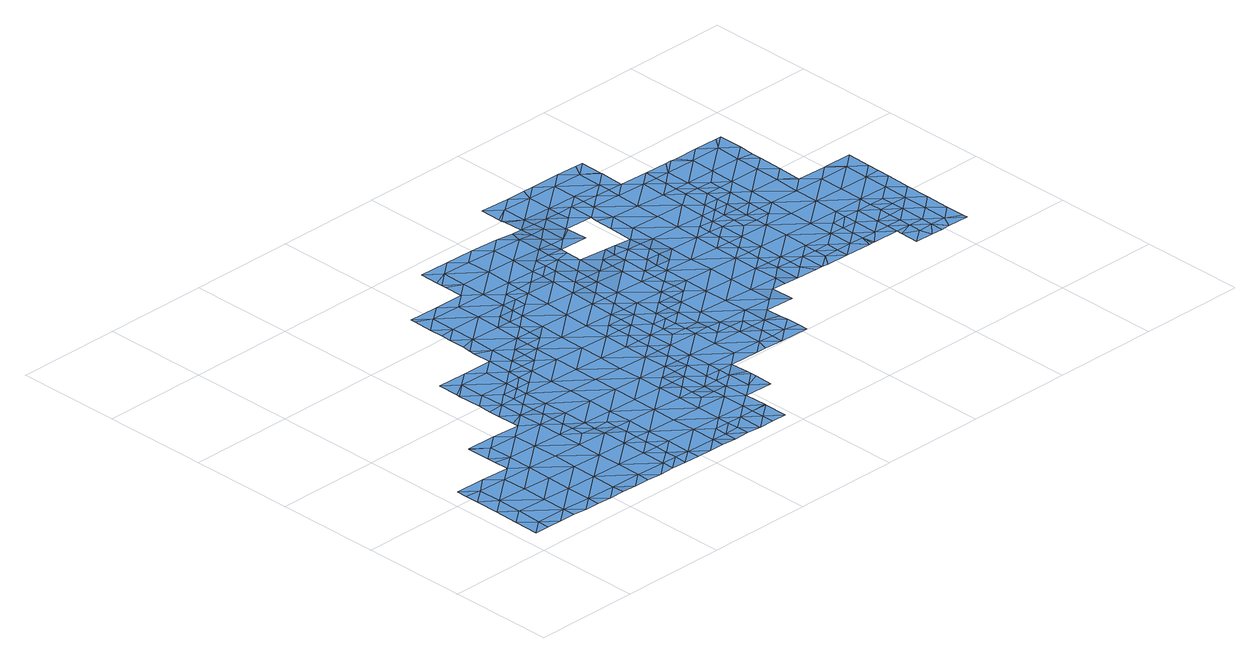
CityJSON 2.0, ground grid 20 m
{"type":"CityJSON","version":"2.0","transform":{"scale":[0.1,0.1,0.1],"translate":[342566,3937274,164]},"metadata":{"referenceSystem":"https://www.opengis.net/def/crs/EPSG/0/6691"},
"CityObjects":{
"waterbody1":{"type":"WaterBody","attributes":{"name":"5","class":"1140","function":"1","WaterBodyRiverFloodingRiskAttribute.description":"3","WaterBodyRiverFloodingRiskAttribute.rankOrg":"2","WaterBodyRiverFloodingRiskAttribute.adminType":"2","WaterBodyRiverFloodingRiskAttribute.scale":"L2"},"geometry":[{"type":"MultiSurface","lod":"1","boundaries":[[[0,1,2]],[[3,4,5]],[[4,3,6]],[[7,8,9]],[[10,9,11]],[[11,9,8]],[[12,13,14]],[[13,15,14]],[[16,17,13]],[[18,19,20]],[[19,21,20]],[[22,21,19]],[[23,21,22]],[[24,21,23]],[[21,24,25]],[[26,22,27]],[[22,28,27]],[[28,22,29]],[[29,22,30]],[[29,30,31]],[[32,31,30]],[[33,19,34]],[[33,35,19]],[[19,35,30]],[[17,36,13]],[[36,37,13]],[[13,37,15]],[[38,11,37]],[[37,11,15]],[[15,11,8]],[[15,8,39]],[[39,8,40]],[[39,40,41]],[[39,41,14]],[[14,41,42]],[[14,42,43]],[[43,42,44]],[[35,32,30]],[[29,31,45]],[[28,29,46]],[[47,48,49]],[[50,49,51]],[[51,52,50]],[[52,43,50]],[[50,43,44]],[[50,44,53]],[[50,53,47]],[[44,54,55]],[[56,54,57]],[[56,57,58]],[[59,60,61]],[[59,61,62]],[[25,63,21]],[[23,22,26]],[[22,19,30]],[[20,21,63]],[[18,34,19]],[[64,65,52]],[[65,12,52]],[[65,66,12]],[[66,16,12]],[[67,68,69]],[[68,2,69]],[[0,2,68]],[[70,60,71]],[[72,73,74]],[[74,73,75]],[[73,25,75]],[[73,63,25]],[[76,63,73]],[[76,77,63]],[[63,77,78]],[[78,20,63]],[[25,79,75]],[[75,79,80]],[[79,81,80]],[[27,28,82]],[[83,82,28]],[[83,28,46]],[[83,46,84]],[[84,46,85]],[[46,86,85]],[[87,86,88]],[[89,87,88]],[[89,90,87]],[[90,89,91]],[[89,92,91]],[[92,89,93]],[[93,89,45]],[[94,93,45]],[[95,94,96]],[[62,61,97]],[[97,61,98]],[[97,98,99]],[[99,100,101]],[[101,102,103]],[[46,88,86]],[[29,88,46]],[[88,29,45]],[[45,89,88]],[[92,104,91]],[[93,105,92]],[[96,94,45]],[[106,107,108]],[[109,108,5]],[[5,110,111]],[[112,113,104]],[[104,92,112]],[[105,114,92]],[[92,114,112]],[[115,112,114]],[[116,115,117]],[[115,116,112]],[[116,113,112]],[[70,61,60]],[[71,118,70]],[[119,58,120]],[[58,57,120]],[[44,57,54]],[[55,53,44]],[[47,49,50]],[[42,57,44]],[[12,14,43]],[[121,42,41]],[[15,39,14]],[[40,122,41]],[[8,123,40]],[[124,7,9]],[[125,123,126]],[[9,127,69]],[[69,124,9]],[[69,128,124]],[[129,128,69]],[[123,130,40]],[[130,131,40]],[[132,133,134]],[[132,135,133]],[[136,90,135]],[[87,90,136]],[[135,90,133]],[[107,91,108]],[[108,91,104]],[[108,104,5]],[[104,110,5]],[[113,110,104]],[[137,110,113]],[[137,138,110]],[[139,110,138]],[[139,111,110]],[[5,111,3]],[[106,108,109]],[[4,109,5]],[[140,141,100]],[[122,121,41]],[[42,120,57]],[[121,120,42]],[[118,119,120]],[[70,118,120]],[[121,70,120]],[[98,140,100]],[[70,140,98]],[[140,70,121]],[[140,121,122]],[[141,140,122]],[[40,141,122]],[[141,40,131]],[[141,131,100]],[[102,100,131]],[[142,143,102]],[[142,102,131]],[[142,131,130]],[[144,130,123]],[[144,123,125]],[[145,125,126]],[[145,126,146]],[[126,147,146]],[[148,80,149]],[[74,150,1]],[[80,150,74]],[[150,80,148]],[[150,148,151]],[[2,150,151]],[[2,151,152]],[[152,129,2]],[[147,7,124]],[[7,147,126]],[[123,7,126]],[[8,7,123]],[[61,70,98]],[[99,98,100]],[[100,102,101]],[[143,103,102]],[[149,80,81]],[[80,74,75]],[[153,72,74]],[[153,154,72]],[[74,1,153]],[[1,150,2]],[[2,129,69]],[[67,69,127]],[[155,127,9]],[[10,155,9]],[[38,10,11]],[[156,36,17]],[[16,13,12]],[[43,52,12]],[[51,64,52]],[[31,96,45]],[[133,90,91]],[[133,157,134]],[[157,133,107]],[[133,91,107]],[[107,106,157]]]}]},
"waterbody2":{"type":"WaterBody","attributes":{"name":"5","class":"1140","function":"1","WaterBodyRiverFloodingRiskAttribute.description":"3","WaterBodyRiverFloodingRiskAttribute.rankOrg":"2","WaterBodyRiverFloodingRiskAttribute.adminType":"2","WaterBodyRiverFloodingRiskAttribute.scale":"L2"},"geometry":[{"type":"MultiSurface","lod":"1","boundaries":[[[158,159,160]],[[161,162,163]],[[164,162,161]],[[165,166,160]],[[166,167,160]],[[167,168,160]],[[168,167,163]],[[167,169,163]],[[165,160,159]],[[169,170,161]],[[169,161,163]],[[162,168,163]],[[168,158,160]]]}]},
"waterbody3":{"type":"WaterBody","attributes":{"name":"5","class":"1140","function":"1","WaterBodyRiverFloodingRiskAttribute.description":"3","WaterBodyRiverFloodingRiskAttribute.rankOrg":"1","WaterBodyRiverFloodingRiskAttribute.adminType":"2","WaterBodyRiverFloodingRiskAttribute.scale":"L2"},"geometry":[{"type":"MultiSurface","lod":"1","boundaries":[[[171,156,172]],[[173,174,175]],[[176,174,173]],[[176,68,174]],[[177,178,179]],[[180,179,178]],[[181,179,180]],[[181,182,179]],[[183,182,181]],[[182,183,184]],[[184,183,185]],[[185,183,186]],[[185,186,187]],[[186,188,187]],[[188,186,189]],[[186,181,189]],[[189,190,188]],[[189,191,190]],[[191,189,180]],[[192,191,180]],[[192,193,191]],[[194,193,192]],[[193,194,195]],[[194,196,195]],[[197,196,194]],[[198,199,200]],[[199,194,200]],[[200,201,198]],[[202,201,200]],[[202,200,203]],[[192,203,200]],[[204,203,180]],[[0,68,176]],[[76,205,77]],[[77,205,188]],[[78,77,190]],[[190,20,78]],[[18,20,190]],[[33,34,206]],[[206,34,191]],[[33,206,35]],[[206,207,35]],[[207,206,193]],[[207,193,208]],[[208,95,207]],[[208,209,95]],[[209,208,210]],[[210,208,195]],[[195,211,210]],[[212,211,195]],[[213,214,215]],[[215,214,216]],[[214,217,216]],[[214,218,217]],[[218,219,217]],[[217,219,220]],[[221,222,223]],[[222,221,224]],[[222,224,225]],[[226,227,182]],[[226,182,228]],[[228,182,229]],[[230,228,229]],[[231,232,233]],[[184,233,232]],[[234,233,184]],[[235,233,234]],[[235,236,233]],[[235,237,236]],[[238,237,235]],[[239,237,238]],[[240,237,239]],[[240,241,237]],[[242,241,240]],[[243,244,236]],[[245,246,222]],[[246,247,222]],[[248,247,246]],[[249,247,248]],[[249,250,247]],[[251,166,165]],[[166,251,252]],[[251,248,252]],[[252,248,240]],[[252,167,166]],[[252,239,167]],[[169,167,239]],[[161,170,253]],[[170,254,253]],[[239,254,170]],[[253,254,255]],[[254,256,255]],[[254,257,256]],[[257,254,238]],[[256,257,65]],[[66,65,257]],[[17,16,172]],[[257,172,16]],[[172,257,235]],[[235,171,172]],[[31,32,96]],[[171,258,156]],[[258,171,175]],[[175,171,259]],[[171,234,259]],[[259,173,175]],[[185,173,259]],[[96,32,207]],[[116,117,260]],[[260,117,215]],[[117,211,215]],[[215,216,260]],[[261,260,216]],[[261,137,260]],[[138,137,261]],[[137,113,260]],[[260,113,116]],[[117,115,210]],[[115,114,210]],[[105,209,114]],[[105,93,209]],[[94,209,93]],[[250,223,247]],[[220,262,217]],[[262,216,217]],[[215,211,213]],[[211,117,210]],[[210,114,209]],[[94,95,209]],[[96,207,95]],[[32,35,207]],[[18,190,34]],[[76,73,205]],[[205,73,72]],[[72,154,205]],[[176,154,153]],[[176,187,154]],[[154,187,205]],[[153,1,0]],[[155,10,263]],[[258,263,10]],[[258,10,38]],[[36,38,37]],[[38,36,258]],[[155,263,127]],[[174,127,263]],[[67,127,174]],[[153,0,176]],[[174,68,67]],[[173,187,176]],[[263,175,174]],[[263,258,175]],[[36,156,258]],[[172,156,17]],[[48,264,255]],[[264,265,255]],[[49,48,255]],[[255,51,49]],[[266,164,253]],[[253,265,266]],[[64,51,256]],[[257,16,66]],[[256,65,64]],[[255,256,51]],[[253,255,265]],[[164,161,253]],[[239,170,169]],[[248,246,240]],[[222,247,223]],[[225,245,222]],[[267,245,225]],[[243,236,241]],[[246,242,240]],[[252,240,239]],[[239,238,254]],[[238,235,257]],[[241,236,237]],[[236,244,233]],[[235,234,171]],[[259,234,184]],[[184,232,229]],[[244,231,233]],[[229,232,268]],[[268,269,229]],[[230,229,269]],[[199,197,194]],[[195,196,212]],[[208,193,195]],[[194,192,200]],[[191,193,206]],[[192,180,203]],[[34,190,191]],[[190,77,188]],[[187,188,205]],[[185,187,173]],[[185,259,184]],[[229,182,184]],[[183,181,186]],[[227,179,182]],[[189,181,180]],[[180,178,204]],[[227,177,179]]]}]},
"waterbody4":{"type":"WaterBody","attributes":{"name":"5","class":"1140","function":"1","WaterBodyRiverFloodingRiskAttribute.description":"3","WaterBodyRiverFloodingRiskAttribute.rankOrg":"2","WaterBodyRiverFloodingRiskAttribute.adminType":"2","WaterBodyRiverFloodingRiskAttribute.scale":"L2"},"geometry":[{"type":"MultiSurface","lod":"1","boundaries":[[[242,246,270]],[[245,270,246]],[[245,267,270]],[[218,214,271]],[[272,271,214]],[[213,272,214]],[[213,211,272]],[[218,271,219]],[[273,219,271]],[[273,274,219]],[[273,275,274]],[[276,277,278]],[[276,279,277]],[[279,280,277]],[[279,281,280]],[[281,273,280]],[[282,283,284]],[[285,283,282]],[[283,285,286]],[[287,286,285]],[[288,287,285]],[[289,287,290]],[[288,285,291]],[[292,291,285]],[[282,292,285]],[[284,283,293]],[[294,293,283]],[[295,220,219]],[[296,220,295]],[[295,297,296]],[[298,297,295]],[[299,300,274]],[[295,274,300]],[[201,202,301]],[[295,300,298]],[[262,220,296]],[[224,302,303]],[[302,283,303]],[[302,294,283]],[[304,299,275]],[[275,299,274]],[[219,274,295]],[[280,273,271]],[[280,271,305]],[[198,201,306]],[[201,307,306]],[[308,307,201]],[[308,309,307]],[[310,308,311]],[[311,308,301]],[[178,311,301]],[[178,177,311]],[[212,196,272]],[[196,305,272]],[[197,305,196]],[[197,199,305]],[[306,305,199]],[[306,277,305]],[[277,306,312]],[[312,313,277]],[[314,312,307]],[[314,307,315]],[[316,317,289]],[[318,289,317]],[[319,289,318]],[[289,319,286]],[[319,303,286]],[[319,320,303]],[[225,224,320]],[[225,320,267]],[[321,270,267]],[[270,321,244]],[[321,267,269]],[[243,270,244]],[[231,244,321]],[[269,268,321]],[[319,228,230]],[[269,267,320]],[[224,303,320]],[[283,286,303]],[[289,286,287]],[[318,228,319]],[[318,317,311]],[[290,316,289]],[[316,290,322]],[[313,278,277]],[[277,280,305]],[[272,305,271]],[[211,212,272]],[[301,203,204]],[[319,269,320]],[[230,269,319]],[[226,228,318]],[[318,227,226]],[[318,311,227]],[[268,232,321]],[[232,231,321]],[[242,243,241]],[[243,242,270]],[[177,227,311]],[[204,178,301]],[[311,317,310]],[[309,315,307]],[[312,306,307]],[[306,199,198]],[[202,203,301]],[[308,201,301]]]}]},
"waterbody5":{"type":"WaterBody","attributes":{"name":"5","class":"1140","function":"1","WaterBodyRiverFloodingRiskAttribute.description":"3","WaterBodyRiverFloodingRiskAttribute.rankOrg":"1","WaterBodyRiverFloodingRiskAttribute.adminType":"2","WaterBodyRiverFloodingRiskAttribute.scale":"L2"},"geometry":[{"type":"MultiSurface","lod":"1","boundaries":[[[323,324,325]],[[326,327,325]],[[326,328,327]],[[329,327,328]],[[329,330,327]],[[330,325,327]],[[111,323,331]],[[278,332,333]],[[313,332,278]],[[313,312,332]],[[275,273,334]],[[281,334,273]],[[281,279,334]],[[335,279,276]],[[276,278,335]],[[335,334,279]],[[336,334,335]],[[336,337,334]],[[337,336,338]],[[336,339,338]],[[339,336,333]],[[339,333,340]],[[111,139,323]],[[341,324,323]],[[342,343,344]],[[345,342,346]],[[347,348,349]],[[350,351,352]],[[350,352,353]],[[353,352,354]],[[355,353,354]],[[356,357,358]],[[359,356,360]],[[361,359,360]],[[362,363,364]],[[365,364,363]],[[364,365,366]],[[367,365,368]],[[368,365,363]],[[364,369,362]],[[369,364,370]],[[371,362,369]],[[356,358,360]],[[358,372,360]],[[366,370,364]],[[373,374,375]],[[374,376,375]],[[377,375,376]],[[376,374,282]],[[292,282,374]],[[378,379,380]],[[381,374,373]],[[382,383,384]],[[367,368,383]],[[368,363,385]],[[386,387,388]],[[389,390,391]],[[392,393,394]],[[395,394,393]],[[395,393,396]],[[393,397,396]],[[360,398,361]],[[396,397,399]],[[398,360,372]],[[355,354,372]],[[352,345,354]],[[340,400,339]],[[401,395,396]],[[402,346,403]],[[395,404,394]],[[405,297,403]],[[404,298,300]],[[400,340,380]],[[380,340,406]],[[340,407,406]],[[406,407,408]],[[322,408,407]],[[333,332,407]],[[316,322,409]],[[409,322,315]],[[315,309,409]],[[314,315,332]],[[309,310,409]],[[310,309,308]],[[310,316,409]],[[317,316,310]],[[408,322,290]],[[404,297,298]],[[297,404,403]],[[395,403,404]],[[395,402,403]],[[401,402,395]],[[401,345,402]],[[345,401,354]],[[401,372,354]],[[372,401,398]],[[398,401,396]],[[399,398,396]],[[399,397,410]],[[394,411,392]],[[394,390,411]],[[337,390,394]],[[412,337,394]],[[337,412,304]],[[299,304,412]],[[300,299,412]],[[300,412,404]],[[404,412,394]],[[389,411,390]],[[413,391,338]],[[391,390,338]],[[414,413,338]],[[387,414,338]],[[386,414,387]],[[385,388,368]],[[368,388,383]],[[345,346,402]],[[388,384,383]],[[388,387,384]],[[400,384,387]],[[379,384,400]],[[382,384,379]],[[380,381,378]],[[381,406,374]],[[374,406,291]],[[291,292,374]],[[288,291,408]],[[287,288,408]],[[282,284,376]],[[284,293,376]],[[376,293,415]],[[415,377,376]],[[352,351,348]],[[347,352,348]],[[345,352,347]],[[290,287,408]],[[315,322,407]],[[291,406,408]],[[380,406,381]],[[400,380,379]],[[387,339,400]],[[339,387,338]],[[337,338,390]],[[337,304,334]],[[333,336,335]],[[334,304,275]],[[347,342,345]],[[342,347,343]],[[349,343,347]],[[344,328,342]],[[326,342,328]],[[326,346,342]],[[416,346,326]],[[405,346,416]],[[346,405,403]],[[341,323,138]],[[139,138,323]],[[331,3,111]],[[6,3,331]],[[331,417,6]],[[417,331,330]],[[331,325,330]],[[331,323,325]],[[332,312,314]],[[335,278,333]],[[332,315,407]],[[333,407,340]]]}]},
"waterbody6":{"type":"WaterBody","attributes":{"name":"5","class":"1140","function":"1","WaterBodyRiverFloodingRiskAttribute.description":"3","WaterBodyRiverFloodingRiskAttribute.rankOrg":"2","WaterBodyRiverFloodingRiskAttribute.adminType":"2","WaterBodyRiverFloodingRiskAttribute.scale":"L2"},"geometry":[{"type":"MultiSurface","lod":"1","boundaries":[[[418,419,420]],[[421,422,423]],[[421,423,424]],[[421,424,425]],[[426,425,424]],[[427,424,428]],[[428,424,429]],[[348,428,429]],[[344,343,430]],[[343,429,430]],[[343,349,429]],[[429,423,430]],[[431,430,423]],[[431,328,430]],[[329,328,431]],[[431,330,329]],[[432,330,431]],[[417,330,432]],[[433,434,432]],[[420,433,432]],[[420,435,433]],[[436,420,432]],[[420,436,418]],[[418,436,437]],[[437,436,422]],[[435,420,419]],[[434,6,432]],[[417,432,6]],[[436,432,431]],[[431,423,436]],[[328,344,430]],[[349,348,429]],[[422,436,423]],[[429,424,423]],[[427,426,424]]]}]},
"waterbody7":{"type":"WaterBody","attributes":{"name":"5","class":"1140","function":"1","WaterBodyRiverFloodingRiskAttribute.description":"3","WaterBodyRiverFloodingRiskAttribute.rankOrg":"1","WaterBodyRiverFloodingRiskAttribute.adminType":"2","WaterBodyRiverFloodingRiskAttribute.scale":"L2"},"geometry":[{"type":"MultiSurface","lod":"1","boundaries":[[[438,439,440]],[[441,438,410]],[[442,443,438]],[[443,410,438]],[[440,442,438]],[[444,439,438]],[[441,444,438]],[[444,441,445]]]}]},
"waterbody8":{"type":"WaterBody","attributes":{"name":"5","class":"1140","function":"1","WaterBodyRiverFloodingRiskAttribute.description":"3","WaterBodyRiverFloodingRiskAttribute.rankOrg":"2","WaterBodyRiverFloodingRiskAttribute.adminType":"2","WaterBodyRiverFloodingRiskAttribute.scale":"L2"},"geometry":[{"type":"MultiSurface","lod":"1","boundaries":[[[446,447,448]],[[446,449,447]],[[447,449,450]],[[449,451,450]],[[450,451,452]],[[451,453,452]],[[454,455,456]],[[457,458,455]],[[457,455,454]],[[459,454,453]],[[460,459,453]],[[460,453,451]],[[461,460,451]],[[462,458,463]],[[458,464,465]],[[462,464,458]],[[466,464,462]],[[467,466,462]],[[468,466,467]],[[469,470,471]],[[472,470,469]],[[470,472,370]],[[473,388,385]],[[386,388,473]],[[362,371,474]],[[362,474,363]],[[363,474,473]],[[475,473,474]],[[476,473,475]],[[473,476,414]],[[393,392,397]],[[397,392,477]],[[397,477,441]],[[410,397,441]],[[361,398,399]],[[356,359,478]],[[356,478,357]],[[355,358,479]],[[479,357,480]],[[358,357,479]],[[481,359,361]],[[359,481,442]],[[443,442,481]],[[440,439,482]],[[483,482,439]],[[482,483,452]],[[452,484,482]],[[485,452,486]],[[452,485,484]],[[484,485,487]],[[484,487,488]],[[484,488,489]],[[488,490,491]],[[488,491,489]],[[489,491,478]],[[478,491,492]],[[478,492,480]],[[480,492,493]],[[494,480,493]],[[495,494,493]],[[496,494,495]],[[497,498,499]],[[497,499,494]],[[494,499,479]],[[499,353,479]],[[353,499,350]],[[452,453,486]],[[453,454,456]],[[500,501,502]],[[456,503,502]],[[504,505,492]],[[504,492,506]],[[507,508,509]],[[507,510,508]],[[501,500,511]],[[501,511,507]],[[486,501,507]],[[501,486,453]],[[501,453,456]],[[456,502,501]],[[455,512,503]],[[465,512,455]],[[465,513,512]],[[514,513,465]],[[514,515,516]],[[517,515,514]],[[413,414,476]],[[515,517,518]],[[505,519,493]],[[455,503,456]],[[455,458,465]],[[464,514,465]],[[514,520,513]],[[520,514,516]],[[517,514,464]],[[485,509,487]],[[521,488,487]],[[521,490,488]],[[482,484,489]],[[478,359,489]],[[357,478,480]],[[495,493,522]],[[481,410,443]],[[489,442,482]],[[359,442,489]],[[361,399,481]],[[399,410,481]],[[522,493,519]],[[476,523,524]],[[523,476,475]],[[474,447,475]],[[385,363,473]],[[447,474,371]],[[472,371,369]],[[369,370,472]],[[441,477,445]],[[448,472,469]],[[467,462,525]],[[463,525,462]],[[461,451,449]],[[450,483,523]],[[523,475,450]],[[351,499,498]],[[497,494,496]],[[479,480,494]],[[351,350,499]],[[479,353,355]],[[372,358,355]],[[483,439,523]],[[483,450,452]],[[392,411,477]],[[411,389,524]],[[389,391,524]],[[476,391,413]],[[386,473,414]],[[524,391,476]],[[411,524,477]],[[445,477,524]],[[444,523,439]],[[444,445,523]],[[523,445,524]],[[482,442,440]],[[447,450,475]],[[447,371,472]],[[447,472,448]],[[492,505,493]],[[506,492,491]],[[491,490,506]],[[507,509,485]],[[511,510,507]],[[507,485,486]]]}]},
"waterbody9":{"type":"WaterBody","attributes":{"name":"5","class":"1140","function":"1","WaterBodyRiverFloodingRiskAttribute.description":"3","WaterBodyRiverFloodingRiskAttribute.rankOrg":"1","WaterBodyRiverFloodingRiskAttribute.adminType":"2","WaterBodyRiverFloodingRiskAttribute.scale":"L2"},"geometry":[{"type":"MultiSurface","lod":"1","boundaries":[[[448,469,526]],[[526,467,525]],[[525,527,460]],[[459,460,527]],[[461,446,528]],[[446,461,449]],[[460,528,525]],[[525,528,526]],[[457,459,527]],[[457,527,458]],[[463,458,527]],[[528,448,526]],[[446,448,528]],[[457,454,459]],[[467,526,468]],[[529,468,526]],[[469,529,526]],[[471,529,469]],[[528,460,461]],[[525,463,527]]]}]},
"waterbody10":{"type":"WaterBody","attributes":{"name":"5","class":"1140","function":"1","WaterBodyRiverFloodingRiskAttribute.description":"3","WaterBodyRiverFloodingRiskAttribute.rankOrg":"1","WaterBodyRiverFloodingRiskAttribute.adminType":"2","WaterBodyRiverFloodingRiskAttribute.scale":"L2"},"geometry":[{"type":"MultiSurface","lod":"1","boundaries":[[[530,518,517]],[[531,466,468]],[[466,531,532]],[[532,517,466]],[[532,530,517]],[[533,530,532]],[[533,532,531]],[[517,464,466]]]}]}
},
"vertices":[
[290,359,27],[290,382,26],[262,359,27],[693,721,21],[673,745,21],[665,722,23],[693,745,20],[203,268,30],[202,222,31],[260,267,29],[288,243,29],[259,221,30],[314,127,30],[315,173,30],[257,128,31],[258,174,31],[343,150,30],[343,173,29],[434,472,25],[434,495,26],[405,472,26],[377,496,26],[378,542,27],[349,519,26],[349,509,26],[349,473,26],[350,536,27],[350,566,27],[379,588,27],[436,587,27],[435,541,27],[463,564,27],[463,541,26],[462,494,26],[462,471,25],[463,517,26],[315,196,29],[287,197,30],[287,220,30],[202,175,32],[145,176,33],[201,129,32],[200,83,32],[257,82,32],[256,36,32],[492,586,27],[380,635,27],[312,12,31],[340,11,31],[341,34,31],[313,35,31],[341,57,30],[313,81,31],[284,12,31],[227,13,32],[255,13,32],[199,14,33],[199,37,32],[170,14,33],[29,17,35],[57,16,35],[29,40,35],[1,17,35],[376,450,26],[342,80,30],[342,104,30],[342,127,30],[289,313,27],[289,336,27],[261,313,28],[86,39,35],[86,16,35],[347,404,26],[348,427,26],[319,404,26],[320,451,26],[376,427,26],[404,426,25],[405,449,25],[292,474,26],[263,452,26],[235,475,26],[351,586,27],[351,612,27],[352,649,27],[352,658,27],[408,657,27],[465,656,27],[436,634,27],[493,633,27],[494,679,27],[551,678,27],[550,632,26],[521,609,26],[521,586,26],[520,563,26],[492,563,26],[1,63,36],[30,86,36],[2,110,36],[31,132,36],[3,156,35],[32,178,35],[3,182,35],[607,677,26],[549,608,26],[580,747,26],[551,724,26],[608,723,25],[637,746,24],[664,676,24],[693,698,22],[606,631,25],[635,653,24],[578,608,26],[606,607,25],[635,630,24],[634,607,24],[114,15,34],[142,15,33],[143,38,33],[143,84,33],[144,130,33],[146,223,32],[232,290,29],[118,246,32],[147,269,31],[289,289,28],[232,302,28],[233,337,27],[117,200,33],[88,177,34],[466,713,27],[495,725,27],[467,749,27],[466,702,27],[466,693,27],[663,653,23],[692,652,22],[692,675,22],[87,85,35],[88,131,35],[60,201,35],[4,202,35],[118,229,32],[119,291,31],[119,292,31],[175,291,31],[234,429,26],[235,435,26],[262,405,26],[234,383,27],[233,357,27],[319,381,26],[347,381,26],[288,266,29],[344,196,29],[523,748,27],
[539,8,28],[567,7,28],[539,31,28],[454,32,29],[482,9,29],[482,32,29],[454,9,29],[568,53,28],[539,54,28],[511,54,28],[510,8,28],[483,55,28],[455,55,29],
[372,219,28],[372,172,29],[374,311,27],[317,312,27],[373,265,28],[318,358,26],[573,354,22],[574,377,22],[545,354,22],[546,400,22],[488,355,24],[544,308,23],[487,309,24],[487,263,25],[431,310,26],[432,356,25],[375,357,26],[432,402,25],[489,401,24],[433,449,25],[490,448,24],[546,447,23],[547,493,24],[604,492,22],[605,538,23],[633,514,21],[632,491,21],[631,445,20],[632,468,21],[603,446,21],[631,422,20],[603,423,21],[574,423,22],[574,400,22],[376,403,26],[491,494,25],[491,540,26],[548,539,25],[549,585,26],[606,584,24],[633,561,23],[633,538,22],[662,560,22],[690,560,20],[662,583,22],[691,606,22],[719,582,20],[718,559,19],[747,559,18],[747,582,18],[626,154,25],[598,168,24],[626,145,25],[627,191,23],[599,191,24],[572,308,22],[573,331,22],[572,284,23],[543,262,24],[571,261,23],[514,216,25],[514,239,25],[486,217,26],[429,218,27],[428,171,28],[485,170,27],[484,124,27],[427,125,28],[483,78,28],[541,123,26],[513,147,26],[541,146,26],[513,170,26],[514,193,26],[570,169,25],[569,146,25],[597,122,25],[569,100,26],[625,99,25],[626,133,25],[568,54,28],[540,77,27],[426,33,29],[427,79,29],[369,34,30],[370,80,30],[371,126,29],[316,220,29],[430,264,27],[663,630,23],[691,637,22],[748,605,18],[317,266,28],[369,11,30],[397,10,30],[425,10,30],[570,192,24],[543,239,24],[571,238,24],
[542,169,25],[718,536,18],[661,537,21],[746,512,17],[775,535,17],[774,512,16],[745,443,18],[716,444,18],[744,420,18],[745,466,17],[717,490,18],[745,489,17],[741,235,21],[712,213,22],[741,212,21],[713,259,21],[656,260,22],[685,282,21],[714,282,21],[657,306,21],[686,306,21],[742,281,20],[741,258,20],[740,189,21],[704,190,22],[775,581,17],[770,605,17],[804,604,15],[804,581,16],[803,535,16],[803,558,16],[602,399,21],[684,190,22],[656,214,23],[803,511,15],[661,491,20],[660,445,20],[659,398,20],[630,376,21],[658,375,20],[630,353,21],[601,353,22],[688,421,19],[716,421,18],[687,398,19],[687,375,20],[658,329,21],[629,330,21],[601,307,22],[600,261,23],[599,215,24],[542,216,25],[686,329,20],
[720,675,21],[749,693,19],[749,697,19],[806,696,17],[778,720,18],[807,743,17],[778,743,17],[750,744,18],[721,721,20],[716,397,19],[772,396,17],[774,489,16],[773,443,17],[830,442,15],[830,488,14],[886,441,13],[829,395,15],[771,350,18],[748,651,21],[835,719,16],[863,742,15],[835,742,16],[890,672,14],[834,673,16],[891,718,15],[920,741,14],[892,741,15],[976,716,12],[977,740,12],[948,717,13],[976,693,12],[947,671,12],[975,670,12],[1031,623,11],[1032,646,11],[1003,647,11],[1031,600,11],[1003,624,11],[1002,600,11],[998,369,10],[970,370,11],[998,346,10],[969,324,11],[980,323,11],[955,324,11],[941,347,12],[1026,346,10],[1026,323,10],[1027,369,10],[975,647,12],[798,251,19],[770,258,20],[798,234,20],[769,212,21],[797,207,21],[855,279,17],[856,326,15],[827,303,17],[798,280,18],[884,325,14],[913,325,12],[885,348,14],[942,370,12],[914,394,12],[885,394,13],[913,371,13],[915,486,12],[887,487,13],[915,463,12],[916,533,12],[917,556,12],[888,533,13],[889,579,13],[945,578,11],[945,555,11],[974,601,11],[974,578,11],[828,349,16],[946,625,12],[890,626,13],[833,627,15],[832,580,14],[805,650,16],[771,304,19],[715,351,19],[714,305,20],[658,352,21],[973,555,11],[916,510,12],[831,534,14],[915,440,12],[914,417,12],[797,188,21],[806,683,16],[722,744,19],
[752,836,16],[695,837,17],[723,813,17],[865,834,16],[808,835,16],[836,811,16],[893,810,15],[907,833,15],[922,833,15],[921,790,15],[921,787,15],[892,764,15],[835,765,16],[779,766,16],[722,767,18],[694,791,17],[694,783,18],[694,797,17],[780,812,16],[788,835,16],
[1001,531,10],[1029,508,10],[1030,531,10],[973,532,11],[1030,554,11],[1002,554,10],[1001,508,10],[972,509,11],
[1084,391,9],[1055,391,10],[1083,368,9],[1084,414,9],[1056,438,9],[1113,437,9],[1114,483,9],[1170,436,9],[1197,412,9],[1225,388,9],[1226,435,9],[1197,389,9],[1197,366,9],[1169,413,9],[1141,413,9],[1112,414,9],[1168,343,9],[1168,366,9],[1196,320,9],[1225,342,9],[1167,320,9],[1140,344,9],[1139,321,9],[1083,345,9],[1077,322,9],[1083,322,9],[1055,345,10],[942,393,12],[999,392,10],[1000,439,10],[943,440,12],[945,532,11],[1059,623,11],[1004,670,11],[1060,669,11],[1002,577,11],[1058,530,10],[1057,484,9],[1115,529,9],[1171,528,9],[1170,482,9],[1143,552,10],[1115,575,11],[1059,576,11],[1144,598,11],[1116,622,11],[1117,668,11],[1118,714,12],[1061,715,12],[1090,738,12],[1045,738,12],[1033,739,12],[1022,739,12],[1004,716,12],[1255,481,9],[1227,481,9],[1255,457,9],[1254,411,9],[1145,663,11],[1146,690,12],[1145,644,11],[1228,527,9],[1206,551,9],[1200,551,9],[1257,550,9],[1256,504,9],[1253,365,9],[1252,319,9],[1224,296,9],[1212,273,9],[1252,272,9],[1195,297,9],[1195,273,9],[1146,737,12],[1252,282,9],[1143,558,10],[1135,737,12],[1000,485,10],[944,486,11],[1140,367,9],
[1111,344,9],[1169,389,9],[1112,390,9],[1088,322,9],
[1173,274,9],[1139,310,9],[1167,297,9],[1138,274,9]
]}
